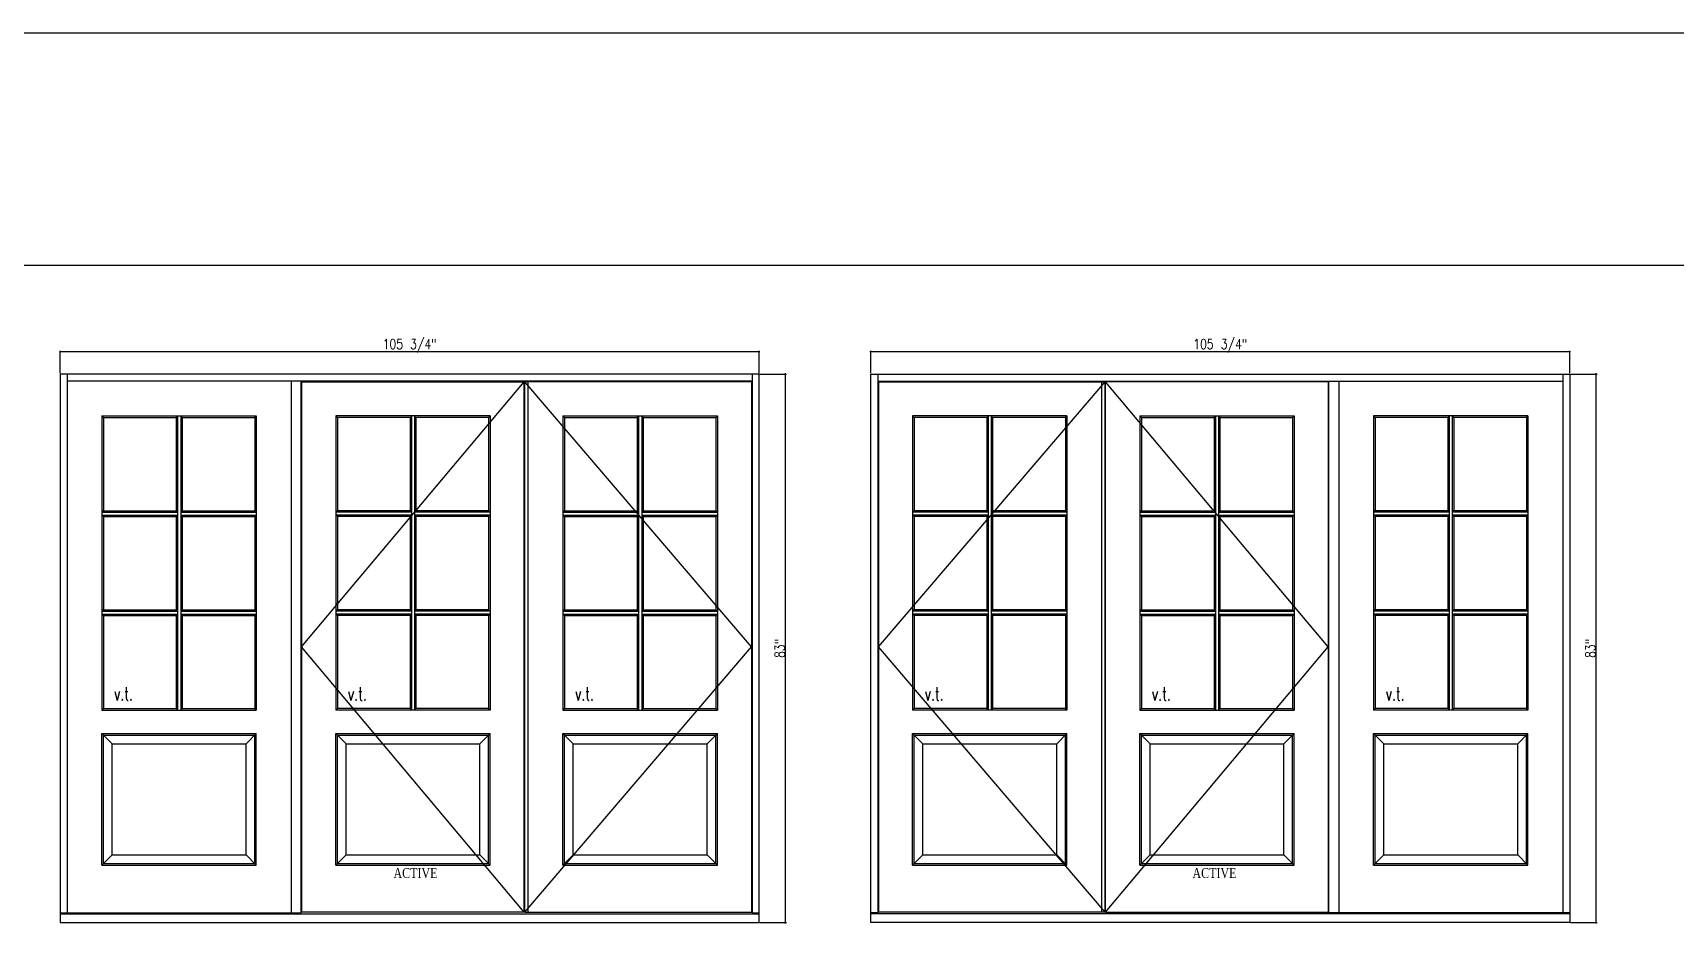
# Model space of a CAD drawing. Header units: inches. Extents: x 1985 to 11287, y 379 to 4336.
# Drawn here: x 9327.3 to 9575.8, y 4198.9 to 4336.4 of the extents above; entities that cross this region are included whole.
import ezdxf

# ---------------------------------------------------------------- set-up
doc = ezdxf.new("R2010")
doc.units = ezdxf.units.IN
doc.header["$MEASUREMENT"] = 0
doc.layers.get('0').update_dxf_attribs({"linetype": 'CONTINUOUS'})
doc.layers.get('Defpoints').update_dxf_attribs({"linetype": 'CONTINUOUS'})
for name, color, linetype in [('COTE1-1 99', 7, 'CONTINUOUS'), ('elevation 99', 7, 'CONTINUOUS'), ('opening side 99', 1, 'CONTINUOUS'), ('separation 99', 3, 'CONTINUOUS')]:
    doc.layers.add(name, color=color, linetype=linetype)
doc.styles.get("Standard").update_dxf_attribs({"font": 'txt.shx', "width": 0.8})
doc.styles.add('Times', font='times.ttf', dxfattribs={"width": 0.8})
doc.dimstyles.new('Elevation', dxfattribs={"dimscale": 2, "dimtxt": 0.75, "dimasz": 0.0625, "dimexe": 0.0625, "dimexo": 0.0625, "dimgap": 0.0625, "dimtad": 1, "dimdec": 5, "dimzin": 0, "dimdsep": 46, "dimlunit": 5, "dimtxsty": 'Standard', "dimblk1": 'OBLIQUE', "dimblk2": 'OBLIQUE', "dimsah": 1, "dimcen": 2, "dimdle": 0.0625, "dimclrd": 1, "dimclre": 1, "dimadec": 1, "dimazin": 0, "dimtfac": 0.375, "dimtdec": 5, "dimtmove": 0, "dimatfit": 3, "dimldrblk": 'OBLIQUE', "dimfxl": 1, "dimfrac": 2, "dimtolj": 1, "dimtzin": 0, "dimarcsym": 0})

# ---------------------------------------------------------------- blocks, each defined once
blk = doc.blocks.new('_OBLIQUE')
at = {"color": 0, "linetype": 'ByBlock'}
blk.add_line((-0.5, -0.5), (0.5, 0.5), dxfattribs=at)
blk = doc.blocks.new('*D529')
at = {"layer": 'COTE1-1 99', "color": 1, "lineweight": -2, "transparency": 16777216}
for p, q in [((9331.3, 4288.14), (9437.3, 4288.14)), ((9331.42, 4284.86), (9331.42, 4288.27)), ((9437.17, 4284.86), (9437.17, 4288.27))]:
    blk.add_line(p, q, dxfattribs=at)
at = {"layer": 'Defpoints', "color": 0, "transparency": 16777216}
for p in [(9437.17, 4288.14), (9331.42, 4284.73), (9437.17, 4284.73)]:
    blk.add_point(p, dxfattribs=at)
at = {"layer": 'COTE1-1 99', "color": 1, "lineweight": -2, "transparency": 16777216, "xscale": 0.125, "yscale": 0.125, "zscale": 0.125, "rotation": 180}
blk.add_blockref('_OBLIQUE', (9331.42, 4288.14), dxfattribs=at)
at = {"layer": 'COTE1-1 99', "color": 1, "lineweight": -2, "transparency": 16777216, "xscale": 0.125, "yscale": 0.125, "zscale": 0.125}
blk.add_blockref('_OBLIQUE', (9437.17, 4288.14), dxfattribs=at)
at = {"layer": 'COTE1-1 99', "color": 0, "transparency": 16777216, "insert": (9384.3, 4289.02), "char_height": 1.5, "attachment_point": 5}
blk.add_mtext('\\A1;105 3/4"', dxfattribs=at)
blk = doc.blocks.new('*D530')
at = {"layer": 'COTE1-1 99', "color": 1, "lineweight": -2, "transparency": 16777216}
for p, q in [((9437.3, 4284.73), (9441.3, 4284.73)), ((9441.18, 4201.61), (9441.18, 4284.86)), ((9437.3, 4201.73), (9441.3, 4201.73))]:
    blk.add_line(p, q, dxfattribs=at)
at = {"layer": 'Defpoints', "color": 0, "transparency": 16777216}
for p in [(9437.17, 4284.73), (9441.18, 4284.73), (9437.17, 4201.73)]:
    blk.add_point(p, dxfattribs=at)
at = {"layer": 'COTE1-1 99', "color": 1, "lineweight": -2, "transparency": 16777216, "xscale": 0.125, "yscale": 0.125, "zscale": 0.125}
for p, rotation in [((9441.18, 4284.73), 90), ((9441.18, 4201.73), 270)]:
    blk.add_blockref('_OBLIQUE', p, dxfattribs=dict(at, rotation=rotation))
at = {"layer": 'COTE1-1 99', "color": 0, "transparency": 16777216, "insert": (9440.3, 4243.23), "char_height": 1.5, "attachment_point": 5, "rotation": 90}
blk.add_mtext('\\A1;83"', dxfattribs=at)
blk = doc.blocks.new('*D531')
at = {"layer": 'COTE1-1 99', "color": 1, "lineweight": -2, "transparency": 16777216}
for p, q in [((9453.94, 4288.14), (9559.94, 4288.14)), ((9454.07, 4284.86), (9454.07, 4288.27)), ((9559.82, 4284.86), (9559.82, 4288.27))]:
    blk.add_line(p, q, dxfattribs=at)
at = {"layer": 'Defpoints', "color": 0, "transparency": 16777216}
for p in [(9559.82, 4288.14), (9454.07, 4284.73), (9559.82, 4284.73)]:
    blk.add_point(p, dxfattribs=at)
at = {"layer": 'COTE1-1 99', "color": 1, "lineweight": -2, "transparency": 16777216, "xscale": 0.125, "yscale": 0.125, "zscale": 0.125, "rotation": 180}
blk.add_blockref('_OBLIQUE', (9454.07, 4288.14), dxfattribs=at)
at = {"layer": 'COTE1-1 99', "color": 1, "lineweight": -2, "transparency": 16777216, "xscale": 0.125, "yscale": 0.125, "zscale": 0.125}
blk.add_blockref('_OBLIQUE', (9559.82, 4288.14), dxfattribs=at)
at = {"layer": 'COTE1-1 99', "color": 0, "transparency": 16777216, "insert": (9506.94, 4289.02), "char_height": 1.5, "attachment_point": 5}
blk.add_mtext('\\A1;105 3/4"', dxfattribs=at)
blk = doc.blocks.new('*D532')
at = {"layer": 'COTE1-1 99', "color": 1, "lineweight": -2, "transparency": 16777216}
for p, q in [((9559.94, 4284.73), (9563.95, 4284.73)), ((9563.82, 4201.61), (9563.82, 4284.86)), ((9559.94, 4201.73), (9563.95, 4201.73))]:
    blk.add_line(p, q, dxfattribs=at)
at = {"layer": 'Defpoints', "color": 0, "transparency": 16777216}
for p in [(9559.82, 4284.73), (9563.82, 4284.73), (9559.82, 4201.73)]:
    blk.add_point(p, dxfattribs=at)
at = {"layer": 'COTE1-1 99', "color": 1, "lineweight": -2, "transparency": 16777216, "xscale": 0.125, "yscale": 0.125, "zscale": 0.125}
for p, rotation in [((9563.82, 4284.73), 90), ((9563.82, 4201.73), 270)]:
    blk.add_blockref('_OBLIQUE', p, dxfattribs=dict(at, rotation=rotation))
at = {"layer": 'COTE1-1 99', "color": 0, "transparency": 16777216, "insert": (9562.95, 4243.23), "char_height": 1.5, "attachment_point": 5, "rotation": 90}
blk.add_mtext('\\A1;83"', dxfattribs=at)

msp = doc.modelspace()

# ---------------------------------------------------------------- linework, layer by layer
at = {"layer": 'elevation 99'}
for p, q in [((9437.173123, 4284.732413), (9331.423123, 4284.732413)), ((9331.423123, 4284.732413), (9331.423123, 4201.732413)), ((9332.485623, 4284.732413), (9332.485623, 4283.107413)), ((9332.485623, 4284.732413), (9332.485623, 4203.191942)), ((9436.110623, 4284.732413), (9436.110623, 4203.191942)), ((9454.067317, 4284.732413), (9559.817317, 4284.732413)), ((9455.129817, 4284.732413), (9455.129817, 4203.191942)), ((9558.754817, 4284.732413), (9558.754817, 4203.191942)), ((9558.754817, 4284.732413), (9558.754817, 4283.107413)), ((9559.817317, 4284.732413), (9559.817317, 4201.732413)), ((9401.735623, 4283.669913), (9332.485623, 4283.669913)), ((9366.360623, 4283.669913), (9366.360623, 4203.191942)), ((9367.860623, 4203.191942), (9367.860623, 4283.669913)), ((9367.954323, 4283.576213), (9401.641823, 4283.576213)), ((9367.954323, 4283.576213), (9367.954323, 4203.322884)), ((9401.641823, 4203.322934), (9401.641823, 4283.576213)), ((9436.016923, 4283.576213), (9401.735573, 4283.576213)), ((9401.735573, 4203.322934), (9401.735573, 4283.576213)), ((9436.110623, 4283.669913), (9401.735623, 4283.669913)), ((9402.235573, 4203.322934), (9402.235573, 4283.576213)), ((9436.016923, 4283.576213), (9436.016923, 4203.322884)), ((9455.129817, 4283.669913), (9489.504817, 4283.669913)), ((9455.223517, 4283.576213), (9489.504867, 4283.576213)), ((9455.223517, 4283.576213), (9455.223517, 4203.322884)), ((9489.004867, 4203.322934), (9489.004867, 4283.576213)), ((9489.504817, 4283.669913), (9558.754817, 4283.669913)), ((9489.504867, 4203.322934), (9489.504867, 4283.576213)), ((9489.598617, 4203.322934), (9489.598617, 4283.576213)), ((9523.286117, 4283.576213), (9489.598617, 4283.576213)), ((9523.286117, 4283.576213), (9523.286117, 4203.322884)), ((9523.379817, 4203.191942), (9523.379817, 4283.669913)), ((9524.879817, 4283.669913), (9524.879817, 4203.191942)), ((9337.744536, 4278.437736), (9337.744536, 4233.870741)), ((9337.744536, 4278.437736), (9361.101709, 4278.437736)), ((9337.985608, 4278.169864), (9337.744536, 4278.437736)), ((9337.985608, 4278.169864), (9337.985608, 4264.066364)), ((9337.985608, 4278.169864), (9348.985623, 4278.169864)), ((9348.985623, 4278.169864), (9349.189823, 4278.437736)), ((9348.985623, 4278.169864), (9348.985623, 4264.066364)), ((9349.189823, 4278.437736), (9349.189823, 4233.870741)), ((9349.656423, 4278.437736), (9349.656423, 4233.870741)), ((9349.656423, 4278.437736), (9349.860623, 4278.169864)), ((9349.860623, 4278.169864), (9349.860623, 4264.066364)), ((9349.860623, 4278.169864), (9360.860638, 4278.169864)), ((9360.860638, 4278.169864), (9361.101709, 4278.437736)), ((9360.860638, 4278.169864), (9360.860638, 4264.066364)), ((9361.101709, 4278.437736), (9361.101709, 4233.870741)), ((9373.360608, 4278.169864), (9373.119536, 4278.437736)), ((9396.476709, 4278.437736), (9373.119536, 4278.437736)), ((9373.119536, 4278.437736), (9373.119536, 4233.870741)), ((9384.360623, 4278.169864), (9373.360608, 4278.169864)), ((9373.360608, 4278.169864), (9373.360608, 4264.066364)), ((9384.564823, 4278.437736), (9384.360623, 4278.169864)), ((9384.360623, 4278.169864), (9384.360623, 4264.066364)), ((9384.564823, 4278.437736), (9384.564823, 4233.870741)), ((9385.235623, 4278.169864), (9385.031423, 4278.437736)), ((9385.031423, 4278.437736), (9385.031423, 4233.870741)), ((9385.235623, 4278.169864), (9385.235623, 4264.066364)), ((9396.235638, 4278.169864), (9385.235623, 4278.169864)), ((9396.235638, 4278.169864), (9396.476709, 4278.437736)), ((9396.235638, 4278.169864), (9396.235638, 4264.066364)), ((9396.476709, 4278.437736), (9396.476709, 4233.870741)), ((9407.494536, 4278.437736), (9407.494536, 4233.870741)), ((9407.494536, 4278.437736), (9430.851709, 4278.437736)), ((9407.735608, 4278.169864), (9407.494536, 4278.437736)), ((9407.735608, 4278.169864), (9407.735608, 4264.066364)), ((9407.735608, 4278.169864), (9418.735623, 4278.169864)), ((9418.735623, 4278.169864), (9418.939823, 4278.437736)), ((9418.735623, 4278.169864), (9418.735623, 4264.066364)), ((9418.939823, 4278.437736), (9418.939823, 4233.870741)), ((9419.406423, 4278.437736), (9419.406423, 4233.870741)), ((9419.406423, 4278.437736), (9419.610623, 4278.169864)), ((9419.610623, 4278.169864), (9419.610623, 4264.066364)), ((9419.610623, 4278.169864), (9430.610638, 4278.169864)), ((9430.610638, 4278.169864), (9430.851709, 4278.437736)), ((9430.610638, 4278.169864), (9430.610638, 4264.066364)), ((9430.851709, 4278.437736), (9430.851709, 4233.870741)), ((9460.629802, 4278.169864), (9460.38873, 4278.437736)), ((9483.745903, 4278.437736), (9460.38873, 4278.437736)), ((9460.38873, 4278.437736), (9460.38873, 4233.870741)), ((9471.629817, 4278.169864), (9460.629802, 4278.169864)), ((9460.629802, 4278.169864), (9460.629802, 4264.066364)), ((9471.834017, 4278.437736), (9471.629817, 4278.169864)), ((9471.629817, 4278.169864), (9471.629817, 4264.066364)), ((9471.834017, 4278.437736), (9471.834017, 4233.870741)), ((9472.504817, 4278.169864), (9472.300617, 4278.437736)), ((9472.300617, 4278.437736), (9472.300617, 4233.870741)), ((9472.504817, 4278.169864), (9472.504817, 4264.066364)), ((9483.504832, 4278.169864), (9472.504817, 4278.169864)), ((9483.504832, 4278.169864), (9483.745903, 4278.437736)), ((9483.504832, 4278.169864), (9483.504832, 4264.066364)), ((9483.745903, 4278.437736), (9483.745903, 4233.870741)), ((9494.76373, 4278.437736), (9494.76373, 4233.870741)), ((9494.76373, 4278.437736), (9518.120903, 4278.437736)), ((9495.004802, 4278.169864), (9494.76373, 4278.437736)), ((9495.004802, 4278.169864), (9495.004802, 4264.066364)), ((9495.004802, 4278.169864), (9506.004817, 4278.169864)), ((9506.004817, 4278.169864), (9506.209017, 4278.437736)), ((9506.004817, 4278.169864), (9506.004817, 4264.066364)), ((9506.209017, 4278.437736), (9506.209017, 4233.870741)), ((9506.675617, 4278.437736), (9506.675617, 4233.870741)), ((9506.675617, 4278.437736), (9506.879817, 4278.169864)), ((9506.879817, 4278.169864), (9506.879817, 4264.066364)), ((9506.879817, 4278.169864), (9517.879832, 4278.169864)), ((9517.879832, 4278.169864), (9518.120903, 4278.437736)), ((9517.879832, 4278.169864), (9517.879832, 4264.066364)), ((9518.120903, 4278.437736), (9518.120903, 4233.870741)), ((9530.379802, 4278.169864), (9530.13873, 4278.437736)), ((9553.495903, 4278.437736), (9530.13873, 4278.437736)), ((9530.13873, 4278.437736), (9530.13873, 4233.870741)), ((9541.379817, 4278.169864), (9530.379802, 4278.169864)), ((9530.379802, 4278.169864), (9530.379802, 4264.066364)), ((9541.584017, 4278.437736), (9541.379817, 4278.169864)), ((9541.379817, 4278.169864), (9541.379817, 4264.066364)), ((9541.584017, 4278.437736), (9541.584017, 4233.870741)), ((9542.254817, 4278.169864), (9542.050617, 4278.437736)), ((9542.050617, 4278.437736), (9542.050617, 4233.870741)), ((9542.254817, 4278.169864), (9542.254817, 4264.066364)), ((9553.254832, 4278.169864), (9542.254817, 4278.169864)), ((9553.254832, 4278.169864), (9553.495903, 4278.437736)), ((9553.254832, 4278.169864), (9553.254832, 4264.066364)), ((9553.495903, 4278.437736), (9553.495903, 4233.870741)), ((9337.985608, 4264.066364), (9337.744536, 4263.862164)), ((9337.744536, 4263.862164), (9349.189823, 4263.862164)), ((9337.985608, 4264.066364), (9348.985623, 4264.066364)), ((9348.985623, 4264.066364), (9349.189823, 4263.862164)), ((9349.860623, 4264.066364), (9349.656423, 4263.862164)), ((9349.656423, 4263.862164), (9361.101709, 4263.862164)), ((9349.860623, 4264.066364), (9360.860638, 4264.066364)), ((9360.860638, 4264.066364), (9361.101709, 4263.862164)), ((9373.360608, 4264.066364), (9373.119536, 4263.862164)), ((9384.564823, 4263.862164), (9373.119536, 4263.862164)), ((9384.360623, 4264.066364), (9373.360608, 4264.066364)), ((9384.360623, 4264.066364), (9384.564823, 4263.862164)), ((9385.235623, 4264.066364), (9385.031423, 4263.862164)), ((9396.476709, 4263.862164), (9385.031423, 4263.862164)), ((9396.235638, 4264.066364), (9385.235623, 4264.066364)), ((9396.235638, 4264.066364), (9396.476709, 4263.862164)), ((9407.735608, 4264.066364), (9407.494536, 4263.862164)), ((9407.494536, 4263.862164), (9418.939823, 4263.862164)), ((9407.735608, 4264.066364), (9418.735623, 4264.066364)), ((9418.735623, 4264.066364), (9418.939823, 4263.862164)), ((9419.610623, 4264.066364), (9419.406423, 4263.862164)), ((9419.406423, 4263.862164), (9430.851709, 4263.862164)), ((9419.610623, 4264.066364), (9430.610638, 4264.066364)), ((9430.610638, 4264.066364), (9430.851709, 4263.862164)), ((9460.629802, 4264.066364), (9460.38873, 4263.862164)), ((9471.834017, 4263.862164), (9460.38873, 4263.862164)), ((9471.629817, 4264.066364), (9460.629802, 4264.066364)), ((9471.629817, 4264.066364), (9471.834017, 4263.862164)), ((9472.504817, 4264.066364), (9472.300617, 4263.862164)), ((9483.745903, 4263.862164), (9472.300617, 4263.862164)), ((9483.504832, 4264.066364), (9472.504817, 4264.066364)), ((9483.504832, 4264.066364), (9483.745903, 4263.862164)), ((9495.004802, 4264.066364), (9494.76373, 4263.862164)), ((9494.76373, 4263.862164), (9506.209017, 4263.862164)), ((9495.004802, 4264.066364), (9506.004817, 4264.066364)), ((9506.004817, 4264.066364), (9506.209017, 4263.862164)), ((9506.879817, 4264.066364), (9506.675617, 4263.862164)), ((9506.675617, 4263.862164), (9518.120903, 4263.862164)), ((9506.879817, 4264.066364), (9517.879832, 4264.066364)), ((9517.879832, 4264.066364), (9518.120903, 4263.862164)), ((9530.379802, 4264.066364), (9530.13873, 4263.862164)), ((9541.584017, 4263.862164), (9530.13873, 4263.862164)), ((9541.379817, 4264.066364), (9530.379802, 4264.066364)), ((9541.379817, 4264.066364), (9541.584017, 4263.862164)), ((9542.254817, 4264.066364), (9542.050617, 4263.862164)), ((9553.495903, 4263.862164), (9542.050617, 4263.862164)), ((9553.254832, 4264.066364), (9542.254817, 4264.066364)), ((9553.254832, 4264.066364), (9553.495903, 4263.862164)), ((9337.744536, 4263.395564), (9349.189823, 4263.395564)), ((9337.985608, 4263.191364), (9337.744536, 4263.395564)), ((9337.985608, 4263.191364), (9348.985623, 4263.191364)), ((9337.985608, 4263.191364), (9337.985608, 4249.087864)), ((9348.985623, 4263.191364), (9349.189823, 4263.395564)), ((9348.985623, 4263.191364), (9348.985623, 4249.087864)), ((9349.860623, 4263.191364), (9349.656423, 4263.395564)), ((9349.656423, 4263.395564), (9361.101709, 4263.395564)), ((9349.860623, 4263.191364), (9360.860638, 4263.191364)), ((9349.860623, 4263.191364), (9349.860623, 4249.087864)), ((9360.860638, 4263.191364), (9361.101709, 4263.395564)), ((9360.860638, 4263.191364), (9360.860638, 4249.087864)), ((9384.564823, 4263.395564), (9373.119536, 4263.395564)), ((9373.360608, 4263.191364), (9373.119536, 4263.395564)), ((9384.360623, 4263.191364), (9373.360608, 4263.191364)), ((9373.360608, 4263.191364), (9373.360608, 4249.087864)), ((9384.360623, 4263.191364), (9384.564823, 4263.395564)), ((9384.360623, 4263.191364), (9384.360623, 4249.087864)), ((9385.235623, 4263.191364), (9385.031423, 4263.395564)), ((9396.476709, 4263.395564), (9385.031423, 4263.395564)), ((9385.235623, 4263.191364), (9385.235623, 4249.087864)), ((9396.235638, 4263.191364), (9385.235623, 4263.191364)), ((9396.235638, 4263.191364), (9396.476709, 4263.395564)), ((9396.235638, 4263.191364), (9396.235638, 4249.087864)), ((9407.494536, 4263.395564), (9418.939823, 4263.395564)), ((9407.735608, 4263.191364), (9407.494536, 4263.395564)), ((9407.735608, 4263.191364), (9418.735623, 4263.191364)), ((9407.735608, 4263.191364), (9407.735608, 4249.087864)), ((9418.735623, 4263.191364), (9418.939823, 4263.395564)), ((9418.735623, 4263.191364), (9418.735623, 4249.087864)), ((9419.610623, 4263.191364), (9419.406423, 4263.395564)), ((9419.406423, 4263.395564), (9430.851709, 4263.395564)), ((9419.610623, 4263.191364), (9430.610638, 4263.191364)), ((9419.610623, 4263.191364), (9419.610623, 4249.087864)), ((9430.610638, 4263.191364), (9430.851709, 4263.395564)), ((9430.610638, 4263.191364), (9430.610638, 4249.087864)), ((9471.834017, 4263.395564), (9460.38873, 4263.395564)), ((9460.629802, 4263.191364), (9460.38873, 4263.395564)), ((9471.629817, 4263.191364), (9460.629802, 4263.191364)), ((9460.629802, 4263.191364), (9460.629802, 4249.087864)), ((9471.629817, 4263.191364), (9471.834017, 4263.395564)), ((9471.629817, 4263.191364), (9471.629817, 4249.087864)), ((9472.504817, 4263.191364), (9472.300617, 4263.395564)), ((9483.745903, 4263.395564), (9472.300617, 4263.395564)), ((9472.504817, 4263.191364), (9472.504817, 4249.087864)), ((9483.504832, 4263.191364), (9472.504817, 4263.191364)), ((9483.504832, 4263.191364), (9483.745903, 4263.395564)), ((9483.504832, 4263.191364), (9483.504832, 4249.087864)), ((9494.76373, 4263.395564), (9506.209017, 4263.395564)), ((9495.004802, 4263.191364), (9494.76373, 4263.395564)), ((9495.004802, 4263.191364), (9506.004817, 4263.191364)), ((9495.004802, 4263.191364), (9495.004802, 4249.087864)), ((9506.004817, 4263.191364), (9506.209017, 4263.395564)), ((9506.004817, 4263.191364), (9506.004817, 4249.087864)), ((9506.879817, 4263.191364), (9506.675617, 4263.395564)), ((9506.675617, 4263.395564), (9518.120903, 4263.395564)), ((9506.879817, 4263.191364), (9517.879832, 4263.191364)), ((9506.879817, 4263.191364), (9506.879817, 4249.087864)), ((9517.879832, 4263.191364), (9518.120903, 4263.395564)), ((9517.879832, 4263.191364), (9517.879832, 4249.087864)), ((9541.584017, 4263.395564), (9530.13873, 4263.395564)), ((9530.379802, 4263.191364), (9530.13873, 4263.395564)), ((9541.379817, 4263.191364), (9530.379802, 4263.191364)), ((9530.379802, 4263.191364), (9530.379802, 4249.087864)), ((9541.379817, 4263.191364), (9541.584017, 4263.395564)), ((9541.379817, 4263.191364), (9541.379817, 4249.087864)), ((9542.254817, 4263.191364), (9542.050617, 4263.395564)), ((9553.495903, 4263.395564), (9542.050617, 4263.395564)), ((9542.254817, 4263.191364), (9542.254817, 4249.087864)), ((9553.254832, 4263.191364), (9542.254817, 4263.191364)), ((9553.254832, 4263.191364), (9553.495903, 4263.395564)), ((9553.254832, 4263.191364), (9553.254832, 4249.087864)), ((9337.985608, 4249.087864), (9337.744536, 4248.883664)), ((9337.985608, 4249.087864), (9348.985623, 4249.087864)), ((9349.860623, 4249.087864), (9360.860638, 4249.087864)), ((9360.860638, 4249.087864), (9361.101709, 4248.883664)), ((9373.360608, 4249.087864), (9373.119536, 4248.883664)), ((9384.360623, 4249.087864), (9373.360608, 4249.087864)), ((9396.235638, 4249.087864), (9385.235623, 4249.087864)), ((9396.235638, 4249.087864), (9396.476709, 4248.883664)), ((9407.735608, 4249.087864), (9407.494536, 4248.883664)), ((9407.735608, 4249.087864), (9418.735623, 4249.087864)), ((9419.610623, 4249.087864), (9430.610638, 4249.087864)), ((9430.610638, 4249.087864), (9430.851709, 4248.883664)), ((9460.629802, 4249.087864), (9460.38873, 4248.883664)), ((9471.629817, 4249.087864), (9460.629802, 4249.087864)), ((9483.504832, 4249.087864), (9472.504817, 4249.087864)), ((9483.504832, 4249.087864), (9483.745903, 4248.883664)), ((9495.004802, 4249.087864), (9494.76373, 4248.883664)), ((9495.004802, 4249.087864), (9506.004817, 4249.087864)), ((9506.879817, 4249.087864), (9517.879832, 4249.087864)), ((9517.879832, 4249.087864), (9518.120903, 4248.883664)), ((9530.379802, 4249.087864), (9530.13873, 4248.883664)), ((9541.379817, 4249.087864), (9530.379802, 4249.087864)), ((9553.254832, 4249.087864), (9542.254817, 4249.087864)), ((9553.254832, 4249.087864), (9553.495903, 4248.883664)), ((9337.744536, 4248.883664), (9349.189823, 4248.883664)), ((9337.744536, 4248.421513), (9349.189823, 4248.421513)), ((9337.985608, 4248.217313), (9348.985623, 4248.217313)), ((9337.985608, 4248.217313), (9337.985608, 4234.111813)), ((9348.985623, 4248.217313), (9348.985623, 4234.111813)), ((9349.656423, 4248.883664), (9361.101709, 4248.883664)), ((9349.656423, 4248.421513), (9361.101709, 4248.421513)), ((9349.860623, 4248.217313), (9349.860623, 4234.111813)), ((9349.860623, 4248.217313), (9360.860638, 4248.217313)), ((9360.860638, 4248.217313), (9361.101709, 4248.421513)), ((9360.860638, 4248.217313), (9360.860638, 4234.111813)), ((9384.564823, 4248.883664), (9373.119536, 4248.883664)), ((9384.564823, 4248.421513), (9373.119536, 4248.421513)), ((9373.360608, 4248.217313), (9373.119536, 4248.421513)), ((9384.360623, 4248.217313), (9373.360608, 4248.217313)), ((9373.360608, 4248.217313), (9373.360608, 4234.111813)), ((9384.360623, 4248.217313), (9384.360623, 4234.111813)), ((9396.476709, 4248.883664), (9385.031423, 4248.883664)), ((9396.476709, 4248.421513), (9385.031423, 4248.421513)), ((9385.235623, 4248.217313), (9385.235623, 4234.111813)), ((9396.235638, 4248.217313), (9385.235623, 4248.217313)), ((9396.235638, 4248.217313), (9396.235638, 4234.111813)), ((9407.494536, 4248.883664), (9418.939823, 4248.883664)), ((9407.494536, 4248.421513), (9418.939823, 4248.421513)), ((9407.735608, 4248.217313), (9418.735623, 4248.217313)), ((9407.735608, 4248.217313), (9407.735608, 4234.111813)), ((9418.735623, 4248.217313), (9418.735623, 4234.111813)), ((9419.406423, 4248.883664), (9430.851709, 4248.883664)), ((9419.406423, 4248.421513), (9430.851709, 4248.421513)), ((9419.610623, 4248.217313), (9419.610623, 4234.111813)), ((9419.610623, 4248.217313), (9430.610638, 4248.217313)), ((9430.610638, 4248.217313), (9430.851709, 4248.421513)), ((9430.610638, 4248.217313), (9430.610638, 4234.111813)), ((9471.834017, 4248.883664), (9460.38873, 4248.883664)), ((9471.834017, 4248.421513), (9460.38873, 4248.421513)), ((9460.629802, 4248.217313), (9460.38873, 4248.421513)), ((9471.629817, 4248.217313), (9460.629802, 4248.217313)), ((9460.629802, 4248.217313), (9460.629802, 4234.111813)), ((9471.629817, 4248.217313), (9471.629817, 4234.111813)), ((9483.745903, 4248.883664), (9472.300617, 4248.883664)), ((9483.745903, 4248.421513), (9472.300617, 4248.421513)), ((9472.504817, 4248.217313), (9472.504817, 4234.111813)), ((9483.504832, 4248.217313), (9472.504817, 4248.217313)), ((9483.504832, 4248.217313), (9483.504832, 4234.111813)), ((9494.76373, 4248.883664), (9506.209017, 4248.883664)), ((9494.76373, 4248.421513), (9506.209017, 4248.421513)), ((9495.004802, 4248.217313), (9506.004817, 4248.217313)), ((9495.004802, 4248.217313), (9495.004802, 4234.111813)), ((9506.004817, 4248.217313), (9506.004817, 4234.111813)), ((9506.675617, 4248.883664), (9518.120903, 4248.883664)), ((9506.675617, 4248.421513), (9518.120903, 4248.421513)), ((9506.879817, 4248.217313), (9506.879817, 4234.111813)), ((9506.879817, 4248.217313), (9517.879832, 4248.217313)), ((9517.879832, 4248.217313), (9518.120903, 4248.421513)), ((9517.879832, 4248.217313), (9517.879832, 4234.111813)), ((9541.584017, 4248.883664), (9530.13873, 4248.883664)), ((9541.584017, 4248.421513), (9530.13873, 4248.421513)), ((9530.379802, 4248.217313), (9530.13873, 4248.421513)), ((9541.379817, 4248.217313), (9530.379802, 4248.217313)), ((9530.379802, 4248.217313), (9530.379802, 4234.111813)), ((9541.379817, 4248.217313), (9541.379817, 4234.111813)), ((9553.495903, 4248.883664), (9542.050617, 4248.883664)), ((9553.495903, 4248.421513), (9542.050617, 4248.421513)), ((9542.254817, 4248.217313), (9542.254817, 4234.111813)), ((9553.254832, 4248.217313), (9542.254817, 4248.217313)), ((9553.254832, 4248.217313), (9553.254832, 4234.111813)), ((9337.744536, 4233.870741), (9337.985608, 4234.111813)), ((9337.985608, 4234.111813), (9348.985623, 4234.111813)), ((9348.985623, 4234.111813), (9349.189823, 4233.870741)), ((9349.860623, 4234.111813), (9349.656423, 4233.870741)), ((9349.860623, 4234.111813), (9360.860638, 4234.111813)), ((9361.101709, 4233.870741), (9360.860638, 4234.111813)), ((9373.119536, 4233.870741), (9373.360608, 4234.111813)), ((9384.360623, 4234.111813), (9373.360608, 4234.111813)), ((9384.360623, 4234.111813), (9384.564823, 4233.870741)), ((9385.235623, 4234.111813), (9385.031423, 4233.870741)), ((9396.235638, 4234.111813), (9385.235623, 4234.111813)), ((9396.476709, 4233.870741), (9396.235638, 4234.111813)), ((9407.494536, 4233.870741), (9407.735608, 4234.111813)), ((9407.735608, 4234.111813), (9418.735623, 4234.111813)), ((9418.735623, 4234.111813), (9418.939823, 4233.870741)), ((9419.610623, 4234.111813), (9419.406423, 4233.870741)), ((9419.610623, 4234.111813), (9430.610638, 4234.111813)), ((9430.851709, 4233.870741), (9430.610638, 4234.111813)), ((9460.38873, 4233.870741), (9460.629802, 4234.111813)), ((9471.629817, 4234.111813), (9460.629802, 4234.111813)), ((9471.629817, 4234.111813), (9471.834017, 4233.870741)), ((9472.504817, 4234.111813), (9472.300617, 4233.870741)), ((9483.504832, 4234.111813), (9472.504817, 4234.111813)), ((9483.745903, 4233.870741), (9483.504832, 4234.111813)), ((9494.76373, 4233.870741), (9495.004802, 4234.111813)), ((9495.004802, 4234.111813), (9506.004817, 4234.111813)), ((9506.004817, 4234.111813), (9506.209017, 4233.870741)), ((9506.879817, 4234.111813), (9506.675617, 4233.870741)), ((9506.879817, 4234.111813), (9517.879832, 4234.111813)), ((9518.120903, 4233.870741), (9517.879832, 4234.111813)), ((9530.13873, 4233.870741), (9530.379802, 4234.111813)), ((9541.379817, 4234.111813), (9530.379802, 4234.111813)), ((9541.379817, 4234.111813), (9541.584017, 4233.870741)), ((9542.254817, 4234.111813), (9542.050617, 4233.870741)), ((9553.254832, 4234.111813), (9542.254817, 4234.111813)), ((9553.495903, 4233.870741), (9553.254832, 4234.111813)), ((9337.744536, 4233.870741), (9361.101709, 4233.870741)), ((9396.476709, 4233.870741), (9373.119536, 4233.870741)), ((9407.494536, 4233.870741), (9430.851709, 4233.870741)), ((9483.745903, 4233.870741), (9460.38873, 4233.870741)), ((9494.76373, 4233.870741), (9518.120903, 4233.870741)), ((9553.495903, 4233.870741), (9530.13873, 4233.870741)), ((9337.744478, 4230.352884), (9361.101753, 4230.352884)), ((9337.744478, 4210.450827), (9337.744478, 4230.352884)), ((9339.298049, 4228.799263), (9337.744478, 4230.352884)), ((9337.985549, 4230.111763), (9360.860682, 4230.111763)), ((9337.985549, 4210.691898), (9337.985549, 4230.111763)), ((9361.101753, 4230.352884), (9359.548182, 4228.799263)), ((9360.860682, 4210.691898), (9360.860682, 4230.111763)), ((9361.101753, 4210.450827), (9361.101753, 4230.352884)), ((9374.673049, 4228.799263), (9373.119478, 4230.352884)), ((9373.119478, 4210.450827), (9373.119478, 4230.352884)), ((9373.119478, 4230.352884), (9396.476753, 4230.352884)), ((9373.360549, 4210.691898), (9373.360549, 4230.111763)), ((9373.360549, 4230.111763), (9396.235682, 4230.111763)), ((9396.476753, 4230.352884), (9394.923182, 4228.799263)), ((9396.235682, 4210.691898), (9396.235682, 4230.111763)), ((9396.476753, 4210.450827), (9396.476753, 4230.352884)), ((9409.048049, 4228.799263), (9407.494478, 4230.352884)), ((9407.494478, 4210.450827), (9407.494478, 4230.352884)), ((9407.494478, 4230.352884), (9430.851753, 4230.352884)), ((9407.735549, 4210.691898), (9407.735549, 4230.111763)), ((9407.735549, 4230.111763), (9430.610682, 4230.111763)), ((9430.851753, 4230.352884), (9429.298182, 4228.799263)), ((9430.610682, 4210.691898), (9430.610682, 4230.111763)), ((9430.851753, 4210.450827), (9430.851753, 4230.352884)), ((9461.942243, 4228.799263), (9460.388671, 4230.352884)), ((9460.388671, 4210.450827), (9460.388671, 4230.352884)), ((9460.388671, 4230.352884), (9483.745947, 4230.352884)), ((9460.629743, 4210.691898), (9460.629743, 4230.111763)), ((9460.629743, 4230.111763), (9483.504876, 4230.111763)), ((9483.745947, 4230.352884), (9482.192376, 4228.799263)), ((9483.504876, 4210.691898), (9483.504876, 4230.111763)), ((9483.745947, 4210.450827), (9483.745947, 4230.352884)), ((9496.317243, 4228.799263), (9494.763671, 4230.352884)), ((9494.763671, 4210.450827), (9494.763671, 4230.352884)), ((9494.763671, 4230.352884), (9518.120947, 4230.352884)), ((9495.004743, 4210.691898), (9495.004743, 4230.111763)), ((9495.004743, 4230.111763), (9517.879876, 4230.111763)), ((9518.120947, 4230.352884), (9516.567376, 4228.799263)), ((9517.879876, 4210.691898), (9517.879876, 4230.111763)), ((9518.120947, 4210.450827), (9518.120947, 4230.352884)), ((9531.692243, 4228.799263), (9530.138671, 4230.352884)), ((9530.138671, 4210.450827), (9530.138671, 4230.352884)), ((9530.138671, 4230.352884), (9553.495947, 4230.352884)), ((9530.379743, 4210.691898), (9530.379743, 4230.111763)), ((9530.379743, 4230.111763), (9553.254876, 4230.111763)), ((9553.495947, 4230.352884), (9551.942376, 4228.799263)), ((9553.254876, 4210.691898), (9553.254876, 4230.111763)), ((9553.495947, 4210.450827), (9553.495947, 4230.352884)), ((9339.298049, 4228.799263), (9359.548182, 4228.799263)), ((9339.298049, 4212.004398), (9339.298049, 4228.799263)), ((9359.548182, 4212.004398), (9359.548182, 4228.799263)), ((9374.673049, 4212.004398), (9374.673049, 4228.799263)), ((9374.673049, 4228.799263), (9394.923182, 4228.799263)), ((9394.923182, 4212.004398), (9394.923182, 4228.799263)), ((9409.048049, 4212.004398), (9409.048049, 4228.799263)), ((9409.048049, 4228.799263), (9429.298182, 4228.799263)), ((9429.298182, 4212.004398), (9429.298182, 4228.799263)), ((9461.942243, 4212.004398), (9461.942243, 4228.799263)), ((9461.942243, 4228.799263), (9482.192376, 4228.799263)), ((9482.192376, 4212.004398), (9482.192376, 4228.799263)), ((9496.317243, 4212.004398), (9496.317243, 4228.799263)), ((9496.317243, 4228.799263), (9516.567376, 4228.799263)), ((9516.567376, 4212.004398), (9516.567376, 4228.799263)), ((9531.692243, 4212.004398), (9531.692243, 4228.799263)), ((9531.692243, 4228.799263), (9551.942376, 4228.799263)), ((9551.942376, 4212.004398), (9551.942376, 4228.799263)), ((9337.744478, 4210.450827), (9339.298049, 4212.004398)), ((9339.298049, 4212.004398), (9359.548182, 4212.004398)), ((9361.101753, 4210.450827), (9359.548182, 4212.004398)), ((9373.119478, 4210.450827), (9374.673049, 4212.004398)), ((9374.673049, 4212.004398), (9394.923182, 4212.004398)), ((9396.476753, 4210.450827), (9394.923182, 4212.004398)), ((9407.494478, 4210.450827), (9409.048049, 4212.004398)), ((9409.048049, 4212.004398), (9429.298182, 4212.004398)), ((9430.851753, 4210.450827), (9429.298182, 4212.004398)), ((9460.388671, 4210.450827), (9461.942243, 4212.004398)), ((9461.942243, 4212.004398), (9482.192376, 4212.004398)), ((9483.745947, 4210.450827), (9482.192376, 4212.004398)), ((9494.763671, 4210.450827), (9496.317243, 4212.004398)), ((9496.317243, 4212.004398), (9516.567376, 4212.004398)), ((9518.120947, 4210.450827), (9516.567376, 4212.004398)), ((9530.138671, 4210.450827), (9531.692243, 4212.004398)), ((9531.692243, 4212.004398), (9551.942376, 4212.004398)), ((9553.495947, 4210.450827), (9551.942376, 4212.004398)), ((9337.744478, 4210.450827), (9361.101753, 4210.450827)), ((9337.985549, 4210.691898), (9360.860682, 4210.691898)), ((9373.119478, 4210.450827), (9396.476753, 4210.450827)), ((9373.360549, 4210.691898), (9396.235682, 4210.691898)), ((9407.494478, 4210.450827), (9430.851753, 4210.450827)), ((9407.735549, 4210.691898), (9430.610682, 4210.691898)), ((9460.388671, 4210.450827), (9483.745947, 4210.450827)), ((9460.629743, 4210.691898), (9483.504876, 4210.691898)), ((9494.763671, 4210.450827), (9518.120947, 4210.450827)), ((9495.004743, 4210.691898), (9517.879876, 4210.691898)), ((9530.138671, 4210.450827), (9553.495947, 4210.450827)), ((9530.379743, 4210.691898), (9553.254876, 4210.691898)), ((9331.423123, 4203.191942), (9332.485623, 4203.191942)), ((9331.423123, 4203.076113), (9401.173123, 4203.076113)), ((9331.423123, 4201.732413), (9359.298123, 4201.732413)), ((9331.423123, 4201.732413), (9365.798123, 4201.732413)), ((9331.423123, 4201.732413), (9368.423123, 4201.732413)), ((9331.423123, 4201.732413), (9368.423123, 4201.732413)), ((9331.423123, 4201.732413), (9365.798123, 4201.732413)), ((9331.423123, 4201.732413), (9359.298123, 4201.732413)), ((9332.485623, 4203.191942), (9367.860623, 4203.191942)), ((9365.798123, 4201.732413), (9437.173123, 4201.732413)), ((9365.798123, 4201.732413), (9396.798123, 4201.732413)), ((9365.798123, 4201.732413), (9437.173123, 4201.732413)), ((9365.798123, 4201.732413), (9396.798123, 4201.732413)), ((9401.641823, 4203.322933), (9367.954323, 4203.322884)), ((9401.173123, 4203.076113), (9437.173123, 4203.076113)), ((9401.735573, 4203.322884), (9436.016923, 4203.322884)), ((9436.110623, 4203.191942), (9437.173123, 4203.191942)), ((9455.129817, 4203.191942), (9454.067317, 4203.191942)), ((9490.067317, 4203.076113), (9454.067317, 4203.076113)), ((9525.442317, 4201.732413), (9454.067317, 4201.732413)), ((9525.442317, 4201.732413), (9454.067317, 4201.732413)), ((9489.504867, 4203.322884), (9455.223517, 4203.322884)), ((9489.598617, 4203.322933), (9523.286117, 4203.322884)), ((9559.817317, 4203.076113), (9490.067317, 4203.076113)), ((9525.442317, 4201.732413), (9494.442317, 4201.732413)), ((9525.442317, 4201.732413), (9494.442317, 4201.732413)), ((9559.817317, 4201.732413), (9522.817317, 4201.732413)), ((9559.817317, 4201.732413), (9522.817317, 4201.732413)), ((9558.754817, 4203.191942), (9523.379817, 4203.191942)), ((9559.817317, 4201.732413), (9525.442317, 4201.732413)), ((9559.817317, 4201.732413), (9525.442317, 4201.732413)), ((9559.817317, 4201.732413), (9531.942317, 4201.732413)), ((9559.817317, 4201.732413), (9531.942317, 4201.732413)), ((9559.817317, 4203.191942), (9558.754817, 4203.191942))]:
    msp.add_line(p, q, dxfattribs=at)
at = {"layer": 'elevation 99', "color": 7}
for p, q in [((9437.173123, 4201.732413), (9437.173123, 4284.732413)), ((9454.067317, 4201.732413), (9454.067317, 4284.732413)), ((9348.985623, 4249.087864), (9349.189823, 4248.883664)), ((9349.860623, 4249.087864), (9349.656423, 4248.883664)), ((9384.360623, 4249.087864), (9384.564823, 4248.883664)), ((9385.235623, 4249.087864), (9385.031423, 4248.883664)), ((9418.735623, 4249.087864), (9418.939823, 4248.883664)), ((9419.610623, 4249.087864), (9419.406423, 4248.883664)), ((9471.629817, 4249.087864), (9471.834017, 4248.883664)), ((9472.504817, 4249.087864), (9472.300617, 4248.883664)), ((9506.004817, 4249.087864), (9506.209017, 4248.883664)), ((9506.879817, 4249.087864), (9506.675617, 4248.883664)), ((9541.379817, 4249.087864), (9541.584017, 4248.883664)), ((9542.254817, 4249.087864), (9542.050617, 4248.883664)), ((9337.985608, 4248.217313), (9337.744536, 4248.421513)), ((9348.985623, 4248.217313), (9349.189823, 4248.421513)), ((9349.860623, 4248.217313), (9349.656423, 4248.421513)), ((9384.360623, 4248.217313), (9384.564823, 4248.421513)), ((9385.235623, 4248.217313), (9385.031423, 4248.421513)), ((9396.235638, 4248.217313), (9396.476709, 4248.421513)), ((9407.735608, 4248.217313), (9407.494536, 4248.421513)), ((9418.735623, 4248.217313), (9418.939823, 4248.421513)), ((9419.610623, 4248.217313), (9419.406423, 4248.421513)), ((9471.629817, 4248.217313), (9471.834017, 4248.421513)), ((9472.504817, 4248.217313), (9472.300617, 4248.421513)), ((9483.504832, 4248.217313), (9483.745903, 4248.421513)), ((9495.004802, 4248.217313), (9494.76373, 4248.421513)), ((9506.004817, 4248.217313), (9506.209017, 4248.421513)), ((9506.879817, 4248.217313), (9506.675617, 4248.421513)), ((9541.379817, 4248.217313), (9541.584017, 4248.421513)), ((9542.254817, 4248.217313), (9542.050617, 4248.421513)), ((9553.254832, 4248.217313), (9553.495903, 4248.421513))]:
    msp.add_line(p, q, dxfattribs=at)
at = {"layer": 'opening side 99', "color": 1}
for p, q in [((9367.954373, 4243.449598), (9401.641823, 4283.576213)), ((9436.016973, 4243.449598), (9401.735573, 4283.576213)), ((9455.223467, 4243.449598), (9489.504867, 4283.576213)), ((9523.286067, 4243.449598), (9489.598617, 4283.576213)), ((9401.641823, 4203.322933), (9367.954373, 4243.449598)), ((9401.735573, 4203.322884), (9436.016973, 4243.449598)), ((9489.504867, 4203.322884), (9455.223467, 4243.449598)), ((9489.598617, 4203.322933), (9523.286067, 4243.449598))]:
    msp.add_line(p, q, dxfattribs=at)
at = {"layer": 'separation 99'}
msp.add_line((7685.752407, 4301.200203), (9943.552213, 4301.200203), dxfattribs=at)
msp.add_lwpolyline([(9954.635727, 3266.28393), (7087.963638, 3266.28393), (7087.963638, 4336.37128), (9954.635727, 4336.37128)], close=True, dxfattribs=at)

# ---------------------------------------------------------------- texts
at = {"layer": 'elevation 99', "width": 0.7}
for p in [(9339.565543, 4235.357076), (9374.940543, 4235.357076), (9409.315543, 4235.357076), (9462.209736, 4235.357076), (9496.584736, 4235.357076), (9531.959736, 4235.357076)]:
    msp.add_text('v.t.', height=2, dxfattribs=at).set_placement(p)
at = {"layer": 'opening side 99', "color": 1, "char_height": 1.5, "width": 15.987, "style": 'Times'}
for insert, attachment_point in [((9388.501179, 4209.992488), 3), ((9502.739261, 4209.992488), 1)]:
    msp.add_mtext('ACTIVE', dxfattribs=dict(at, insert=insert, attachment_point=attachment_point))

# ---------------------------------------------------------------- dimensions: what is measured, and where the dimension line sits
at = {"layer": 'COTE1-1 99'}
for base, p1, p2, picture, middle in [((9437.173123, 4288.14009), (9331.423123, 4284.732413), (9437.173123, 4284.732413), '*D529', (9384.298123, 4289.01509)), ((9559.817317, 4288.14009), (9454.067317, 4284.732413), (9559.817317, 4284.732413), '*D531', (9506.942317, 4289.01509))]:
    dim = msp.add_linear_dim(base=base, p1=p1, p2=p2, dimstyle='Elevation', override={"dimtxt": 0.75, "dimdec": 5, "dimlunit": 5, "dimpost": '"'}, dxfattribs=at)
    dim.commit()
    dim.dimension.update_dxf_attribs({"geometry": picture, "text_midpoint": middle})
for base, p1, p2, picture, middle in [((9441.176676, 4284.732413), (9437.173123, 4201.732413), (9437.173123, 4284.732413), '*D530', (9440.301676, 4243.232413)), ((9563.82087, 4284.732413), (9559.817317, 4201.732413), (9559.817317, 4284.732413), '*D532', (9562.94587, 4243.232413))]:
    dim = msp.add_linear_dim(base=base, p1=p1, p2=p2, angle=90, dimstyle='Elevation', override={"dimtxt": 0.75, "dimdec": 5, "dimlunit": 5, "dimpost": '"'}, dxfattribs=at)
    dim.commit()
    dim.dimension.update_dxf_attribs({"geometry": picture, "text_midpoint": middle})

doc.saveas('drawing.dxf')
